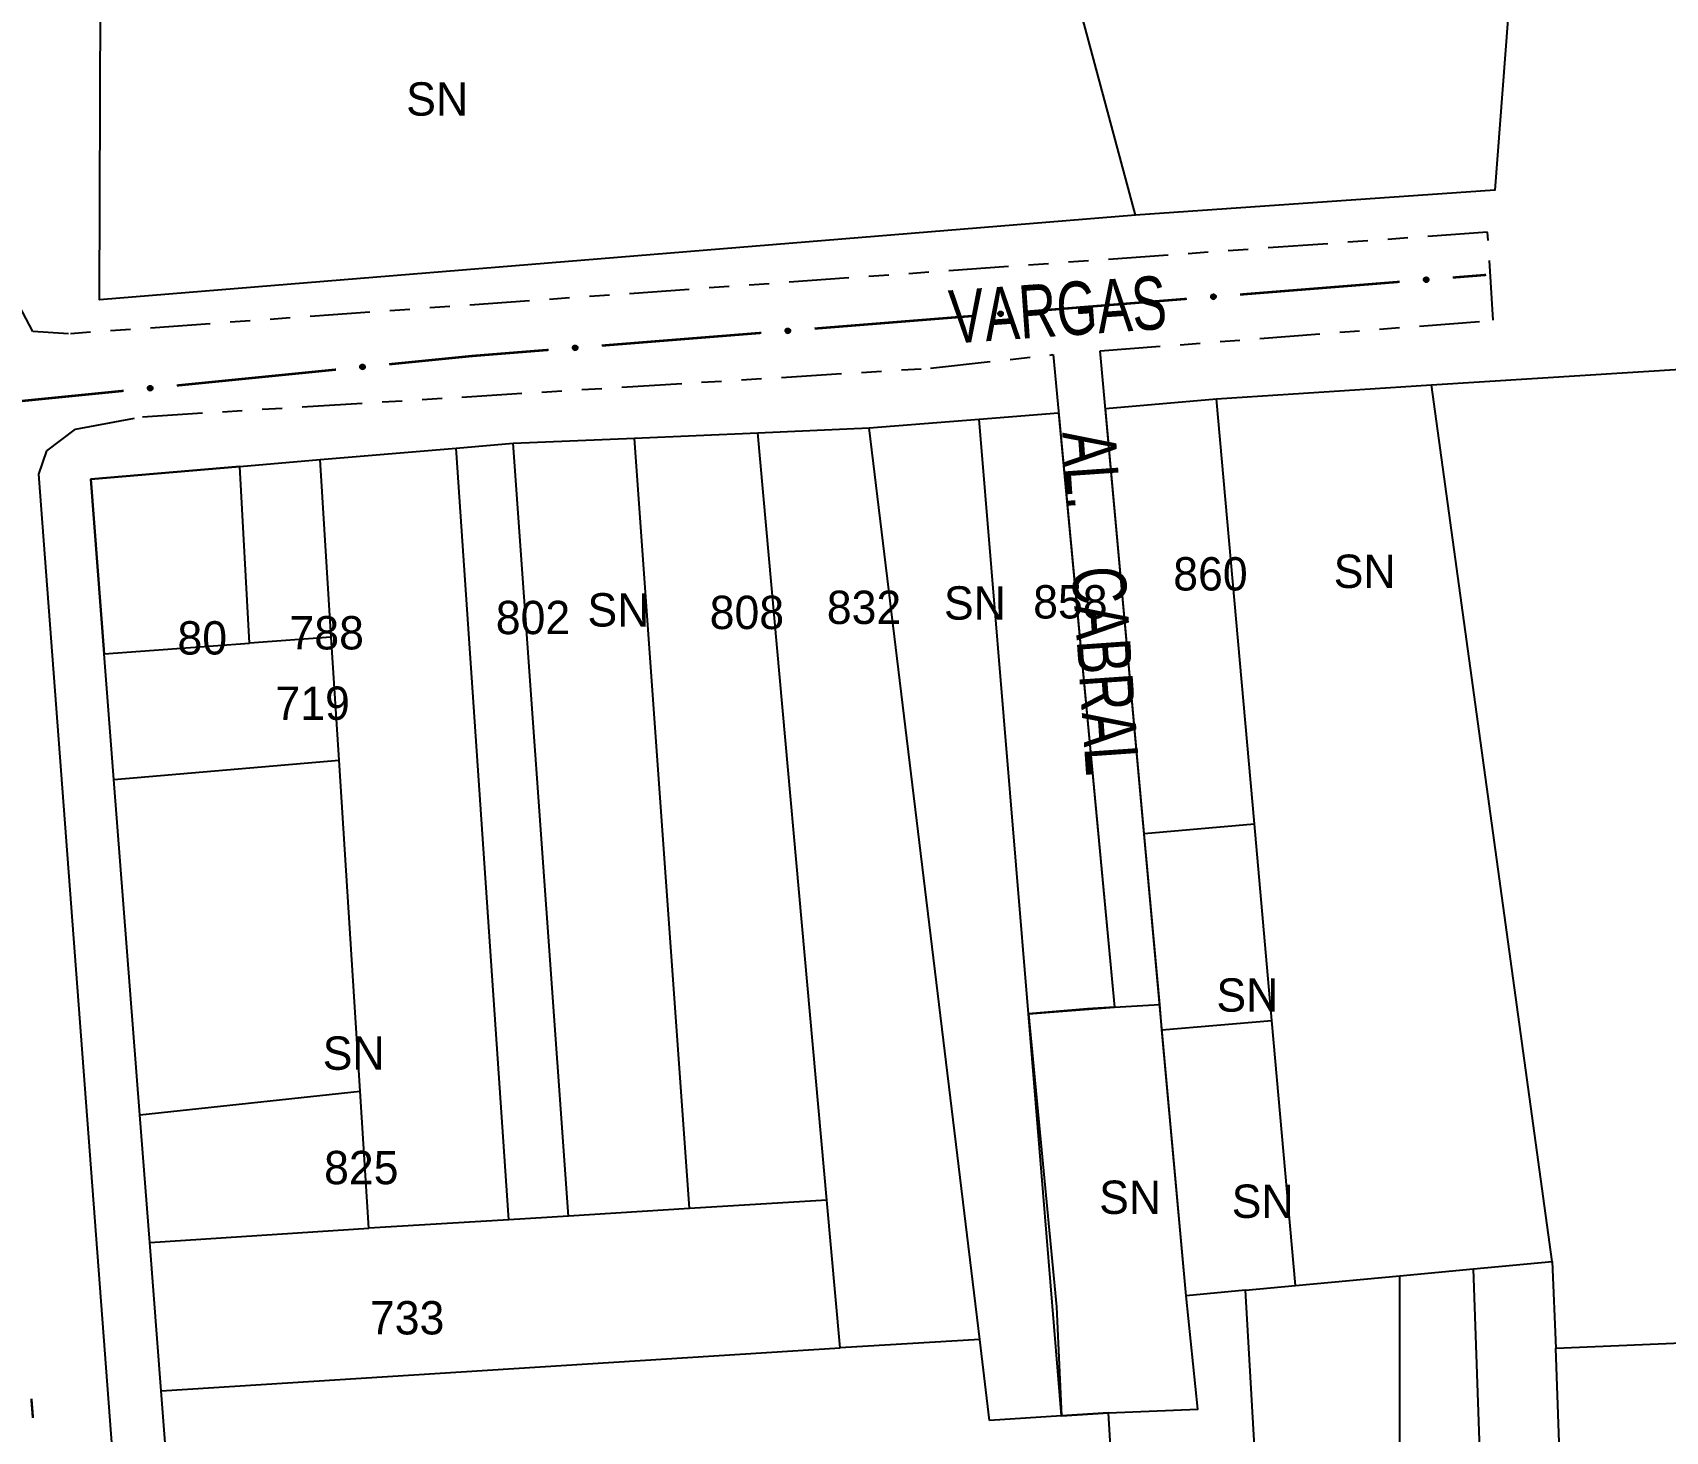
# Model space of a CAD drawing. Extents: x 203665 to 205970, y 4870865 to 4873745.
# Drawn here: x 203847.3 to 203969.7, y 4871637.6 to 4871742.5 of the extents above; entities that cross this region are included whole.
import ezdxf
from ezdxf.enums import TextEntityAlignment as Align

# ---------------------------------------------------------------- set-up
doc = ezdxf.new("R2010")
doc.units = 0
doc.header["$LTSCALE"] = 1.5
doc.header["$MEASUREMENT"] = 0
doc.linetypes.add('TRACO_25', pattern=[8, 3, -1, 1, -1, 1, -1])
for name, color, linetype in [('CD_MALHA_LOTES', 7, 'CONTINUOUS'), ('RU-QUADRA', 210, 'CONTINUOUS'), ('SV-EIXO-RUA-N-PAV', 6, 'CONTINUOUS'), ('SV-EIXO-RUA-PAV', 20, 'CONTINUOUS'), ('SV-RUA-NAO-PAV', 7, 'CONTINUOUS'), ('SV-RUA-PAVIM', 7, 'CONTINUOUS'), ('SV-TXT-RUA-PAV', 7, 'CONTINUOUS'), ('Th_NmrPort', 1, 'CONTINUOUS')]:
    doc.layers.add(name, color=color, linetype=linetype)
doc.styles.add('ARIAL', font='ARIAL.SHX')

msp = doc.modelspace()

# ---------------------------------------------------------------- linework, layer by layer
at = {"layer": 'CD_MALHA_LOTES', "linetype": 'Continuous', "flags": 128}
for points in [[(203960.42611, 4871776.296445), (203956.947679, 4871730.651569)], [(203930.01001, 4871728.780059), (203922.377231, 4871757.172787)], [(203852.345414, 4871722.411384), (203852.457593, 4871752.313801)], [(203956.947679, 4871730.651569), (203930.01001, 4871728.780059)], [(203930.01001, 4871728.780059), (203852.345414, 4871722.411384)], [(203952.209899, 4871716.038638), (204021.321454, 4871720.391793)], [(203927.765335, 4871714.284777), (203936.070995, 4871714.998934)], [(203936.070995, 4871714.998934), (203952.209899, 4871716.038638)], [(203938.921293, 4871683.12594), (203936.070995, 4871714.998934)], [(203961.23422, 4871650.302914), (203952.209899, 4871716.038638)], [(203918.284798, 4871713.472797), (203924.24777, 4871713.946114)], [(203924.24777, 4871713.946114), (203928.446416, 4871669.388288)], [(203930.658887, 4871682.415502), (203927.765335, 4871714.284777)], [(203901.695196, 4871712.459544), (203910.052809, 4871712.819374)], [(203910.052809, 4871712.819374), (203918.284798, 4871713.472797)], [(203918.329401, 4871644.467618), (203910.052809, 4871712.819374)], [(203921.986403, 4871668.875955), (203918.284798, 4871713.472797)], [(203868.881022, 4871710.440314), (203879.083414, 4871711.307051)], [(203879.083414, 4871711.307051), (203883.354565, 4871711.669904)], [(203883.02478, 4871653.445057), (203879.083414, 4871711.307051)], [(203883.354565, 4871711.669904), (203892.449853, 4871712.061494)], [(203887.510458, 4871653.720749), (203883.354565, 4871711.669904)], [(203892.449853, 4871712.061494), (203901.695196, 4871712.459544)], [(203896.587146, 4871654.279016), (203892.449853, 4871712.061494)], [(203906.873208, 4871654.910795), (203901.695196, 4871712.459544)], [(203862.877982, 4871709.930329), (203868.881022, 4871710.440314)], [(203869.72394, 4871697.128359), (203868.881022, 4871710.440314)], [(203862.877982, 4871709.930329), (203851.696777, 4871708.980437)], [(203851.696777, 4871708.980437), (203852.706899, 4871695.875514)], [(203863.579705, 4871696.676002), (203862.877982, 4871709.930329)], [(203852.706899, 4871695.875514), (203863.579705, 4871696.676002)], [(203869.72394, 4871697.128359), (203863.579705, 4871696.676002)], [(203870.114064, 4871690.967247), (203869.72394, 4871697.128359)], [(203853.432527, 4871686.461495), (203852.706899, 4871695.875514)], [(203870.30807, 4871687.903365), (203870.114064, 4871690.967247)], [(203853.432527, 4871686.461495), (203870.30807, 4871687.903365)], [(203871.880392, 4871663.072143), (203870.30807, 4871687.903365)], [(203855.370721, 4871661.31613), (203853.432527, 4871686.461495)], [(203930.658887, 4871682.415502), (203938.921293, 4871683.12594)], [(203931.823862, 4871669.584591), (203930.658887, 4871682.415502)], [(203940.239557, 4871668.380349), (203938.921293, 4871683.12594)], [(203921.986403, 4871668.875955), (203928.446416, 4871669.388288)], [(203924.472438, 4871638.728039), (203921.986403, 4871668.875955)], [(203928.446416, 4871669.388288), (203931.823862, 4871669.584591)], [(203931.997159, 4871667.669911), (203931.823862, 4871669.584591)], [(203931.997159, 4871667.669911), (203940.239557, 4871668.380349)], [(203933.807759, 4871647.734171), (203931.997159, 4871667.669911)], [(203942.017503, 4871648.50309), (203940.239557, 4871668.380349)], [(203855.370721, 4871661.31613), (203871.880392, 4871663.072143)], [(203872.530822, 4871652.800092), (203871.880392, 4871663.072143)], [(203856.110092, 4871651.723833), (203855.370721, 4871661.31613)], [(203896.587146, 4871654.279016), (203887.510458, 4871653.720749)], [(203906.873208, 4871654.910795), (203896.587146, 4871654.279016)], [(203907.870056, 4871643.831763), (203906.873208, 4871654.910795)], [(203856.110092, 4871651.723833), (203872.530822, 4871652.800092)], [(203883.02478, 4871653.445057), (203872.530822, 4871652.800092)], [(203887.510458, 4871653.720749), (203883.02478, 4871653.445057)], [(203856.967542, 4871640.599612), (203856.110092, 4871651.723833)], [(203955.360805, 4871649.752814), (203961.23422, 4871650.302914)], [(203961.23422, 4871650.302914), (203961.513581, 4871643.801023)], [(203942.017503, 4871648.50309), (203949.836831, 4871649.235442)], [(203951.674926, 4871575.572135), (203949.831159, 4871603.200616), (203949.836831, 4871649.235442)], [(203949.836831, 4871649.235442), (203955.360805, 4871649.752814)], [(203957.920504, 4871576.096705), (203955.360805, 4871649.752814)], [(203938.264472, 4871648.151583), (203933.807759, 4871647.734171)], [(203934.688541, 4871639.243543), (203933.807759, 4871647.734171)], [(203938.264472, 4871648.151583), (203942.017503, 4871648.50309)], [(203942.487112, 4871574.800444), (203938.264472, 4871648.151583)], [(203918.329401, 4871644.467618), (203907.870056, 4871643.831763)], [(203919.066517, 4871638.380182), (203918.329401, 4871644.467618)], [(203961.513581, 4871643.801023), (203973.91325, 4871644.332541)], [(203856.967542, 4871640.599612), (203907.870056, 4871643.831763)], [(203963.906653, 4871576.599486), (203961.513581, 4871643.801023)], [(203857.870792, 4871628.881209), (203856.967542, 4871640.599612)], [(203927.978982, 4871638.953676), (203934.688541, 4871639.243543)], [(203924.472438, 4871638.728039), (203919.066517, 4871638.380182)], [(203927.978982, 4871638.953676), (203924.472438, 4871638.728039)], [(203928.307646, 4871633.507917), (203927.978982, 4871638.953676)]]:
    msp.add_lwpolyline(points, dxfattribs=at)
at = {"layer": 'RU-QUADRA', "linetype": 'Continuous', "flags": 128}
for points in [[(203960.42611, 4871776.296445), (203956.947679, 4871730.651569), (203930.01001, 4871728.780059), (203852.345414, 4871722.411384), (203852.457593, 4871752.313801)], [(203857.870792, 4871628.881209), (203856.967542, 4871640.599612), (203856.110092, 4871651.723833), (203855.370721, 4871661.31613), (203853.432527, 4871686.461495), (203852.706899, 4871695.875514), (203851.696777, 4871708.980437), (203862.877982, 4871709.930329), (203868.881022, 4871710.440314), (203879.083414, 4871711.307051), (203883.354565, 4871711.669904), (203892.449853, 4871712.061494), (203901.695196, 4871712.459544), (203910.052809, 4871712.819374), (203918.284798, 4871713.472797), (203924.24777, 4871713.946114), (203928.446416, 4871669.388288), (203931.823862, 4871669.584591), (203930.658887, 4871682.415502), (203927.765335, 4871714.284777), (203936.070995, 4871714.998934), (203952.209899, 4871716.038638), (204021.321454, 4871720.391793)]]:
    msp.add_lwpolyline(points, dxfattribs=at)
at = {"layer": 'SV-EIXO-RUA-N-PAV', "const_width": 0.18}
for points in [[(203937.846206, 4871722.816974), (203949.807989, 4871723.773917)], [(203953.79525, 4871724.092898), (203955.788881, 4871724.252388)], [(203955.788881, 4871724.252388), (203956.298659, 4871724.293169)], [(203921.897161, 4871721.54105), (203933.858945, 4871722.497993)], [(203905.948117, 4871720.265126), (203917.9099, 4871721.222069)], [(203889.999073, 4871718.989203), (203901.960856, 4871719.946145)], [(203880.246147, 4871718.208968), (203886.011811, 4871718.670222)], [(203874.06108, 4871717.590463), (203880.031304, 4871718.187485)], [(203880.031304, 4871718.187485), (203880.246147, 4871718.208968)], [(203858.140485, 4871715.998403), (203870.080932, 4871717.192448)], [(203842.21989, 4871714.406343), (203854.160337, 4871715.600388)]]:
    msp.add_lwpolyline(points, dxfattribs=at)
at = {"layer": 'SV-EIXO-RUA-N-PAV'}
for points in [[(203951.649618, 4871724.03168), (203951.680803, 4871724.069356), (203951.715309, 4871724.095361), (203951.750332, 4871724.108766), (203951.784369, 4871724.112543), (203951.819626, 4871724.112484), (203951.855159, 4871724.104583), (203951.892655, 4871724.087077), (203951.930669, 4871724.05606), (203951.954985, 4871724.018961), (203951.969965, 4871723.985328), (203951.975946, 4871723.950063), (203951.975315, 4871723.915813), (203951.965887, 4871723.879175), (203951.947776, 4871723.84135), (203951.915662, 4871723.80388), (203951.881658, 4871723.778618), (203951.847442, 4871723.766541), (203951.811951, 4871723.760752), (203951.775957, 4871723.761243), (203951.741121, 4871723.769201), (203951.70307, 4871723.787504), (203951.666507, 4871723.819691), (203951.640924, 4871723.853318), (203951.62837, 4871723.887355), (203951.623458, 4871723.922425), (203951.623086, 4871723.957788), (203951.629542, 4871723.993838), (203951.649618, 4871724.03168)], [(203935.700574, 4871722.755756), (203935.731759, 4871722.793433), (203935.766265, 4871722.819437), (203935.801287, 4871722.832843), (203935.835325, 4871722.836619), (203935.870582, 4871722.83656), (203935.906115, 4871722.828659), (203935.94361, 4871722.811153), (203935.981625, 4871722.780136), (203936.005941, 4871722.743037), (203936.02092, 4871722.709404), (203936.026902, 4871722.674139), (203936.026271, 4871722.639889), (203936.016843, 4871722.603251), (203935.998731, 4871722.565426), (203935.966617, 4871722.527956), (203935.932613, 4871722.502694), (203935.898398, 4871722.490617), (203935.862906, 4871722.484828), (203935.826912, 4871722.485319), (203935.792077, 4871722.493277), (203935.754026, 4871722.511581), (203935.717463, 4871722.543767), (203935.69188, 4871722.577394), (203935.679325, 4871722.611432), (203935.674413, 4871722.646502), (203935.674042, 4871722.681865), (203935.680498, 4871722.717914), (203935.700574, 4871722.755756)], [(203919.75153, 4871721.479832), (203919.782714, 4871721.517509), (203919.81722, 4871721.543513), (203919.852243, 4871721.556919), (203919.88628, 4871721.560695), (203919.921537, 4871721.560637), (203919.95707, 4871721.552735), (203919.994566, 4871721.535229), (203920.03258, 4871721.504212), (203920.056896, 4871721.467113), (203920.071876, 4871721.43348), (203920.077857, 4871721.398215), (203920.077227, 4871721.363966), (203920.067798, 4871721.327327), (203920.049687, 4871721.289502), (203920.017573, 4871721.252032), (203919.983569, 4871721.22677), (203919.949353, 4871721.214693), (203919.913862, 4871721.208904), (203919.877868, 4871721.209396), (203919.843032, 4871721.217353), (203919.804982, 4871721.235657), (203919.768418, 4871721.267844), (203919.742835, 4871721.301471), (203919.730281, 4871721.335508), (203919.725369, 4871721.370578), (203919.724997, 4871721.405941), (203919.731453, 4871721.44199), (203919.75153, 4871721.479832)], [(203903.802485, 4871720.203908), (203903.83367, 4871720.241585), (203903.868176, 4871720.267589), (203903.903199, 4871720.280995), (203903.937236, 4871720.284771), (203903.972493, 4871720.284713), (203904.008026, 4871720.276811), (203904.045521, 4871720.259305), (203904.083536, 4871720.228288), (203904.107852, 4871720.191189), (203904.122832, 4871720.157557), (203904.128813, 4871720.122291), (203904.128182, 4871720.088042), (203904.118754, 4871720.051403), (203904.100643, 4871720.013579), (203904.068528, 4871719.976108), (203904.034525, 4871719.950846), (203904.000309, 4871719.938769), (203903.964817, 4871719.93298), (203903.928823, 4871719.933472), (203903.893988, 4871719.941429), (203903.855937, 4871719.959733), (203903.819374, 4871719.99192), (203903.793791, 4871720.025547), (203903.781237, 4871720.059584), (203903.776324, 4871720.094654), (203903.775953, 4871720.130017), (203903.782409, 4871720.166067), (203903.802485, 4871720.203908)], [(203887.853441, 4871718.927984), (203887.884625, 4871718.965661), (203887.919132, 4871718.991666), (203887.954154, 4871719.005071), (203887.988191, 4871719.008848), (203888.023448, 4871719.008789), (203888.058982, 4871719.000887), (203888.096477, 4871718.983382), (203888.134492, 4871718.952364), (203888.158807, 4871718.915265), (203888.173787, 4871718.881633), (203888.179768, 4871718.846367), (203888.179138, 4871718.812118), (203888.169709, 4871718.775479), (203888.151598, 4871718.737655), (203888.119484, 4871718.700184), (203888.08548, 4871718.674922), (203888.051264, 4871718.662845), (203888.015773, 4871718.657057), (203887.979779, 4871718.657548), (203887.944944, 4871718.665505), (203887.906893, 4871718.683809), (203887.870329, 4871718.715996), (203887.844746, 4871718.749623), (203887.832192, 4871718.78366), (203887.82728, 4871718.81873), (203887.826909, 4871718.854093), (203887.833364, 4871718.890143), (203887.853441, 4871718.927984)], [(203871.917085, 4871717.486693), (203871.947516, 4871717.524981), (203871.9815, 4871717.551665), (203872.01625, 4871717.565762), (203872.050205, 4871717.570213), (203872.085456, 4871717.570854), (203872.121139, 4871717.563659), (203872.158975, 4871717.5469), (203872.197597, 4871717.516643), (203872.222644, 4871717.480034), (203872.238288, 4871717.446705), (203872.244968, 4871717.411565), (203872.245017, 4871717.37731), (203872.236317, 4871717.340492), (203872.21896, 4871717.302315), (203872.187595, 4871717.264215), (203872.154099, 4871717.238284), (203872.12013, 4871717.22553), (203872.08476, 4871717.219039), (203872.048763, 4871717.218816), (203872.013777, 4871717.22608), (203871.975371, 4871717.243626), (203871.938176, 4871717.275081), (203871.911931, 4871717.308194), (203871.898704, 4871717.341975), (203871.893097, 4871717.376941), (203871.892024, 4871717.41229), (203871.897764, 4871717.44846), (203871.917085, 4871717.486693)], [(203855.99649, 4871715.894633), (203856.026921, 4871715.932921), (203856.060905, 4871715.959605), (203856.095655, 4871715.973702), (203856.12961, 4871715.978153), (203856.164861, 4871715.978794), (203856.200544, 4871715.971599), (203856.23838, 4871715.95484), (203856.277002, 4871715.924583), (203856.302049, 4871715.887974), (203856.317693, 4871715.854645), (203856.324373, 4871715.819505), (203856.324422, 4871715.78525), (203856.315722, 4871715.748432), (203856.298365, 4871715.710255), (203856.267, 4871715.672155), (203856.233504, 4871715.646224), (203856.199535, 4871715.63347), (203856.164165, 4871715.626979), (203856.128168, 4871715.626756), (203856.093182, 4871715.63402), (203856.054775, 4871715.651566), (203856.017581, 4871715.683021), (203855.991336, 4871715.716134), (203855.978109, 4871715.749915), (203855.972502, 4871715.784881), (203855.971429, 4871715.82023), (203855.977169, 4871715.8564), (203855.99649, 4871715.894633)]]:
    msp.add_lwpolyline(points, close=True, dxfattribs=at)
for points in [[(203951.623086, 4871723.957788), (203951.954985, 4871724.018961)], [(203951.623458, 4871723.922425), (203951.969965, 4871723.985328)], [(203951.62696, 4871723.941501), (203951.957374, 4871724.003525)], [(203951.62837, 4871723.887355), (203951.975946, 4871723.950063)], [(203951.628538, 4871723.904667), (203951.971411, 4871723.96495)], [(203951.629542, 4871723.993838), (203951.930669, 4871724.05606)], [(203951.631041, 4871723.976049), (203951.938223, 4871724.037584)], [(203951.638168, 4871723.869847), (203951.972663, 4871723.932197)], [(203951.640562, 4871724.011033), (203951.908299, 4871724.069412)], [(203951.640924, 4871723.853318), (203951.975315, 4871723.915813)], [(203951.649618, 4871724.03168), (203951.892655, 4871724.087077)], [(203951.655959, 4871723.835679), (203951.96597, 4871723.896071)], [(203951.666507, 4871723.819691), (203951.965887, 4871723.879175)], [(203951.667439, 4871724.051512), (203951.866569, 4871724.09482)], [(203951.680803, 4871724.069356), (203951.855159, 4871724.104583)], [(203951.688494, 4871723.805429), (203951.953838, 4871723.85951)], [(203951.70041, 4871724.084265), (203951.828647, 4871724.106844)], [(203951.70307, 4871723.787504), (203951.947776, 4871723.84135)], [(203951.715309, 4871724.095361), (203951.819626, 4871724.112484)], [(203951.727395, 4871723.781163), (203951.924023, 4871723.821533)], [(203951.741121, 4871723.769201), (203951.915662, 4871723.80388)], [(203951.762814, 4871723.766201), (203951.892303, 4871723.790249)], [(203951.775957, 4871723.761243), (203951.881658, 4871723.778618)], [(203935.674042, 4871722.681865), (203936.005941, 4871722.743037)], [(203935.674413, 4871722.646502), (203936.02092, 4871722.709404)], [(203935.677916, 4871722.665577), (203936.00833, 4871722.727601)], [(203935.679325, 4871722.611432), (203936.026902, 4871722.674139)], [(203935.679493, 4871722.628744), (203936.022367, 4871722.689027)], [(203935.680498, 4871722.717914), (203935.981625, 4871722.780136)], [(203935.681996, 4871722.700126), (203935.989178, 4871722.76166)], [(203935.689123, 4871722.593923), (203936.023618, 4871722.656274)], [(203935.691517, 4871722.735109), (203935.959255, 4871722.793488)], [(203935.69188, 4871722.577394), (203936.026271, 4871722.639889)], [(203935.700574, 4871722.755756), (203935.94361, 4871722.811153)], [(203935.706915, 4871722.559755), (203936.016926, 4871722.620147)], [(203935.717463, 4871722.543767), (203936.016843, 4871722.603251)], [(203935.718394, 4871722.775588), (203935.917524, 4871722.818896)], [(203935.731759, 4871722.793433), (203935.906115, 4871722.828659)], [(203935.73945, 4871722.529505), (203936.004793, 4871722.583586)], [(203935.751365, 4871722.808341), (203935.879603, 4871722.83092)], [(203935.754026, 4871722.511581), (203935.998731, 4871722.565426)], [(203935.766265, 4871722.819437), (203935.870582, 4871722.83656)], [(203935.778351, 4871722.50524), (203935.974978, 4871722.54561)], [(203935.792077, 4871722.493277), (203935.966617, 4871722.527956)], [(203935.81377, 4871722.490278), (203935.943259, 4871722.514326)], [(203935.826912, 4871722.485319), (203935.932613, 4871722.502694)], [(203919.724997, 4871721.405941), (203920.056896, 4871721.467113)], [(203919.725369, 4871721.370578), (203920.071876, 4871721.43348)], [(203919.728871, 4871721.389653), (203920.059285, 4871721.451677)], [(203919.730281, 4871721.335508), (203920.077857, 4871721.398215)], [(203919.730449, 4871721.35282), (203920.073322, 4871721.413103)], [(203919.731453, 4871721.44199), (203920.03258, 4871721.504212)], [(203919.732952, 4871721.424202), (203920.040134, 4871721.485736)], [(203919.740079, 4871721.317999), (203920.074574, 4871721.38035)], [(203919.742473, 4871721.459186), (203920.01021, 4871721.517564)], [(203919.742835, 4871721.301471), (203920.077227, 4871721.363966)], [(203919.75153, 4871721.479832), (203919.994566, 4871721.535229)], [(203919.75787, 4871721.283832), (203920.067882, 4871721.344223)], [(203919.768418, 4871721.267844), (203920.067798, 4871721.327327)], [(203919.76935, 4871721.499664), (203919.96848, 4871721.542972)], [(203919.782714, 4871721.517509), (203919.95707, 4871721.552735)], [(203919.790406, 4871721.253581), (203920.055749, 4871721.307662)], [(203919.802321, 4871721.532418), (203919.930558, 4871721.554996)], [(203919.804982, 4871721.235657), (203920.049687, 4871721.289502)], [(203919.81722, 4871721.543513), (203919.921537, 4871721.560637)], [(203919.829307, 4871721.229316), (203920.025934, 4871721.269686)], [(203919.843032, 4871721.217353), (203920.017573, 4871721.252032)], [(203919.864726, 4871721.214354), (203919.994214, 4871721.238402)], [(203919.877868, 4871721.209396), (203919.983569, 4871721.22677)], [(203903.775953, 4871720.130017), (203904.107852, 4871720.191189)], [(203903.776324, 4871720.094654), (203904.122832, 4871720.157557)], [(203903.779827, 4871720.11373), (203904.110241, 4871720.175754)], [(203903.781237, 4871720.059584), (203904.128813, 4871720.122291)], [(203903.781404, 4871720.076896), (203904.124278, 4871720.137179)], [(203903.782409, 4871720.166067), (203904.083536, 4871720.228288)], [(203903.783907, 4871720.148278), (203904.09109, 4871720.209812)], [(203903.791035, 4871720.042075), (203904.125529, 4871720.104426)], [(203903.793428, 4871720.183262), (203904.061166, 4871720.241641)], [(203903.793791, 4871720.025547), (203904.128182, 4871720.088042)], [(203903.802485, 4871720.203908), (203904.045521, 4871720.259305)], [(203903.808826, 4871720.007908), (203904.118837, 4871720.0683)], [(203903.819374, 4871719.99192), (203904.118754, 4871720.051403)], [(203903.820306, 4871720.223741), (203904.019435, 4871720.267049)], [(203903.83367, 4871720.241585), (203904.008026, 4871720.276811)], [(203903.841361, 4871719.977657), (203904.106704, 4871720.031738)], [(203903.853276, 4871720.256494), (203903.981514, 4871720.279073)], [(203903.855937, 4871719.959733), (203904.100643, 4871720.013579)], [(203903.868176, 4871720.267589), (203903.972493, 4871720.284713)], [(203903.880262, 4871719.953392), (203904.076889, 4871719.993762)], [(203903.893988, 4871719.941429), (203904.068528, 4871719.976108)], [(203903.915681, 4871719.93843), (203904.04517, 4871719.962478)], [(203903.928823, 4871719.933472), (203904.034525, 4871719.950846)], [(203887.826909, 4871718.854093), (203888.158807, 4871718.915265)], [(203887.82728, 4871718.81873), (203888.173787, 4871718.881633)], [(203887.830782, 4871718.837806), (203888.161196, 4871718.89983)], [(203887.832192, 4871718.78366), (203888.179768, 4871718.846367)], [(203887.83236, 4871718.800972), (203888.175233, 4871718.861255)], [(203887.833364, 4871718.890143), (203888.134492, 4871718.952364)], [(203887.834863, 4871718.872354), (203888.142045, 4871718.933889)], [(203887.84199, 4871718.766152), (203888.176485, 4871718.828502)], [(203887.844384, 4871718.907338), (203888.112121, 4871718.965717)], [(203887.844746, 4871718.749623), (203888.179138, 4871718.812118)], [(203887.853441, 4871718.927984), (203888.096477, 4871718.983382)], [(203887.859781, 4871718.731984), (203888.169793, 4871718.792376)], [(203887.870329, 4871718.715996), (203888.169709, 4871718.775479)], [(203887.871261, 4871718.947817), (203888.070391, 4871718.991125)], [(203887.884625, 4871718.965661), (203888.058982, 4871719.000887)], [(203887.892317, 4871718.701734), (203888.15766, 4871718.755814)], [(203887.904232, 4871718.98057), (203888.032469, 4871719.003149)], [(203887.906893, 4871718.683809), (203888.151598, 4871718.737655)], [(203887.919132, 4871718.991666), (203888.023448, 4871719.008789)], [(203887.931218, 4871718.677468), (203888.127845, 4871718.717838)], [(203887.944944, 4871718.665505), (203888.119484, 4871718.700184)], [(203887.966637, 4871718.662506), (203888.096126, 4871718.686554)], [(203887.979779, 4871718.657548), (203888.08548, 4871718.674922)], [(203871.892024, 4871717.41229), (203872.222644, 4871717.480034)], [(203871.893097, 4871717.376941), (203872.238288, 4871717.446705)], [(203871.89622, 4871717.396082), (203872.225339, 4871717.464649)], [(203871.897764, 4871717.44846), (203872.197597, 4871717.516643)], [(203871.898528, 4871717.359287), (203872.240138, 4871717.42636)], [(203871.899615, 4871717.430705), (203872.205516, 4871717.498321)], [(203871.90844, 4871717.465871), (203872.174966, 4871717.529549)], [(203871.917085, 4871717.486693), (203872.158975, 4871717.5469)], [(203871.934509, 4871717.506875), (203872.13274, 4871717.554125)], [(203871.947516, 4871717.524981), (203872.121139, 4871717.563659)], [(203871.966823, 4871717.540275), (203872.094587, 4871717.565394)], [(203871.9815, 4871717.551665), (203872.085456, 4871717.570854)], [(203871.898704, 4871717.341975), (203872.244968, 4871717.411565)], [(203871.908847, 4871717.324665), (203872.242039, 4871717.393638)], [(203871.911931, 4871717.308194), (203872.245017, 4871717.37731)], [(203871.927313, 4871717.290857), (203872.236065, 4871717.357386)], [(203871.938176, 4871717.275081), (203872.236317, 4871717.340492)], [(203871.960442, 4871717.261258), (203872.22466, 4871717.320591)], [(203871.975371, 4871717.243626), (203872.21896, 4871717.302315)], [(203871.999817, 4871717.237769), (203872.195604, 4871717.282031)], [(203872.013777, 4871717.22608), (203872.187595, 4871717.264215)], [(203872.035525, 4871717.223512), (203872.164512, 4871717.250124)], [(203872.048763, 4871717.218816), (203872.154099, 4871717.238284)], [(203855.971429, 4871715.82023), (203856.302049, 4871715.887974)], [(203855.972502, 4871715.784881), (203856.317693, 4871715.854645)], [(203855.975625, 4871715.804022), (203856.304744, 4871715.872589)], [(203855.977169, 4871715.8564), (203856.277002, 4871715.924583)], [(203855.977933, 4871715.767227), (203856.319543, 4871715.8343)], [(203855.978109, 4871715.749915), (203856.324373, 4871715.819505)], [(203855.97902, 4871715.838645), (203856.284921, 4871715.906261)], [(203855.987845, 4871715.873811), (203856.254371, 4871715.937489)], [(203855.988252, 4871715.732605), (203856.321444, 4871715.801578)], [(203855.991336, 4871715.716134), (203856.324422, 4871715.78525)], [(203855.99649, 4871715.894633), (203856.23838, 4871715.95484)], [(203856.006718, 4871715.698797), (203856.31547, 4871715.765327)], [(203856.013914, 4871715.914815), (203856.212145, 4871715.962065)], [(203856.017581, 4871715.683021), (203856.315722, 4871715.748432)], [(203856.026921, 4871715.932921), (203856.200544, 4871715.971599)], [(203856.039847, 4871715.669198), (203856.304065, 4871715.728531)], [(203856.046228, 4871715.948216), (203856.173992, 4871715.973334)], [(203856.054775, 4871715.651566), (203856.298365, 4871715.710255)], [(203856.060905, 4871715.959605), (203856.164861, 4871715.978794)], [(203856.079222, 4871715.645709), (203856.275009, 4871715.689971)], [(203856.093182, 4871715.63402), (203856.267, 4871715.672155)], [(203856.11493, 4871715.631452), (203856.243917, 4871715.658064)], [(203856.128168, 4871715.626756), (203856.233504, 4871715.646224)]]:
    msp.add_lwpolyline(points, dxfattribs=at)
at = {"layer": 'SV-EIXO-RUA-PAV', "const_width": 0.18}
msp.add_lwpolyline([(203847.239356, 4871640.026986), (203847.354582, 4871638.581432)], dxfattribs=at)
at = {"layer": 'SV-RUA-NAO-PAV', "linetype": 'TRACO_25'}
for points in [[(203927.374051, 4871718.594344, 4.912413), (203956.819138, 4871720.88888, 4.572738), (203956.408513, 4871727.489361, 4.572738), (203850.025807, 4871719.871255, 5.741621), (203847.355953, 4871720.051329, 5.741621), (203846.085793, 4871722.471532, 5.761601), (203846.288231, 4871799.127014, 4.732585), (203846.828973, 4871892.793706, 3.713559), (203842.294973, 4871892.870298, 3.713559), (203839.379454, 4871892.55386, 3.713559), (203839.859097, 4871884.588319, 3.713559), (203839.169153, 4871794.206825, 5.022308), (203839.226119, 4871723.441758, 6.17121), (203838.2965, 4871720.161545, 6.191191), (203835.486831, 4871718.551494, 6.071305)], [(203847.786982, 4871709.340553, 6.141239), (203848.38677, 4871711.110666, 6.131248), (203850.536479, 4871712.730732, 5.931439), (203855.566078, 4871713.660684, 5.881487), (203914.652085, 4871717.299589, 4.912413), (203923.836438, 4871718.311335, 4.912413)]]:
    msp.add_polyline3d(points, dxfattribs=at)
at = {"layer": 'SV-RUA-PAVIM', "linetype": 'Continuous'}
for points in [[(203923.836438, 4871718.311335, 7.020399), (203928.446416, 4871669.388288, 7.370064), (203926.413906, 4871669.256841, 7.989472), (203921.986403, 4871668.875955, 7.989472), (203924.096631, 4871646.909057, 10.157401), (203924.472438, 4871638.728039, 10.187372), (203927.978982, 4871638.953676, 10.187372), (203934.688541, 4871639.243543, 8.5889), (203933.807759, 4871647.734171, 8.5889), (203927.374051, 4871718.594344, 7.200227)], [(203858.477786, 4871567.744443, 6.930484), (203847.786982, 4871709.340553, 6.131248)]]:
    msp.add_polyline3d(points, dxfattribs=at)

# ---------------------------------------------------------------- texts
at = {"layer": 'SV-TXT-RUA-PAV', "style": 'ARIAL', "width": 0.7}
for s, rotation, p in [('VARGAS', 4, (203916.199972, 4871719.134274)), ('AL.    CABRAL', 274, (203924.511957, 4871712.481951))]:
    msp.add_text(s, height=4, rotation=rotation, dxfattribs=at).set_placement(p)
at = {"layer": 'Th_NmrPort', "color": 1}
for s, p in [('SN', (203875.339415, 4871737.485805)), ('860', (203932.83946, 4871701.877243)), ('SN', (203944.866323, 4871702.068146)), ('SN', (203888.926205, 4871699.175132)), ('832', (203906.871049, 4871699.366035)), ('SN', (203915.648929, 4871699.692673)), ('858', (203922.339817, 4871699.777315)), ('802', (203882.053711, 4871698.602424)), ('808', (203898.089529, 4871698.98423)), ('80', (203858.190886, 4871697.075204)), ('788', (203866.590601, 4871697.457009)), ('719', (203865.534999, 4871692.175333)), ('SN', (203936.075507, 4871670.293673)), ('SN', (203869.077506, 4871665.935522)), ('825', (203869.183767, 4871657.354202)), ('SN', (203927.284691, 4871655.127725)), ('SN', (203937.220922, 4871654.830563)), ('733', (203872.620013, 4871646.090949))]:
    msp.add_text(s, height=2.5, dxfattribs=at).set_placement(p, align=Align.MIDDLE_LEFT)

doc.saveas('drawing.dxf')
